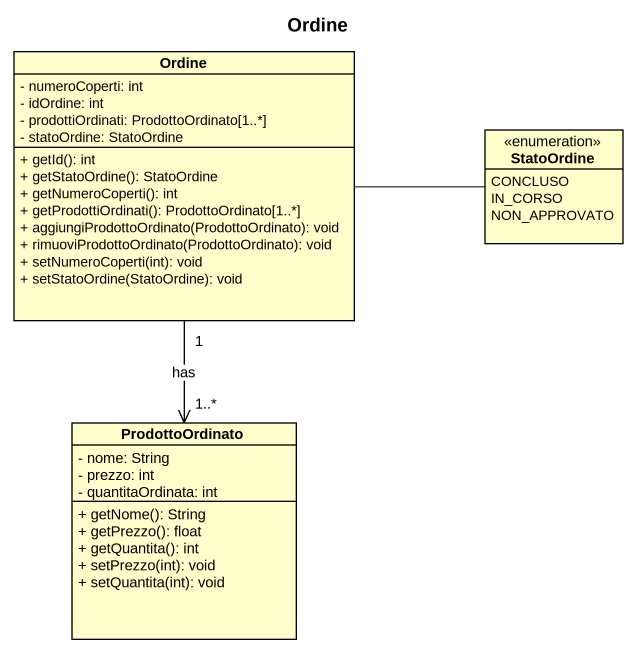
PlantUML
@startuml
title Ordine
hide circle
hide empty members
skinparam classAttributeIconSize 0
class Ordine {
  - numeroCoperti: int
  - idOrdine: int
  - prodottiOrdinati: ProdottoOrdinato[1..*]
  - statoOrdine: StatoOrdine
  + getId(): int
  + getStatoOrdine(): StatoOrdine
  + getNumeroCoperti(): int
  + getProdottiOrdinati(): ProdottoOrdinato[1..*]
  + aggiungiProdottoOrdinato(ProdottoOrdinato): void
  + rimuoviProdottoOrdinato(ProdottoOrdinato): void
  + setNumeroCoperti(int): void
  + setStatoOrdine(StatoOrdine): void
}
enum StatoOrdine {
  CONCLUSO
  IN_CORSO
  NON_APPROVATO
}
class ProdottoOrdinato {
  - nome: String
  - prezzo: int
  - quantitaOrdinata: int
  + getNome(): String
  + getPrezzo(): float
  + getQuantita(): int
  + setPrezzo(int): void
  + setQuantita(int): void
}
Ordine -right- StatoOrdine
Ordine "1" --> "1..*" ProdottoOrdinato : has
@enduml
